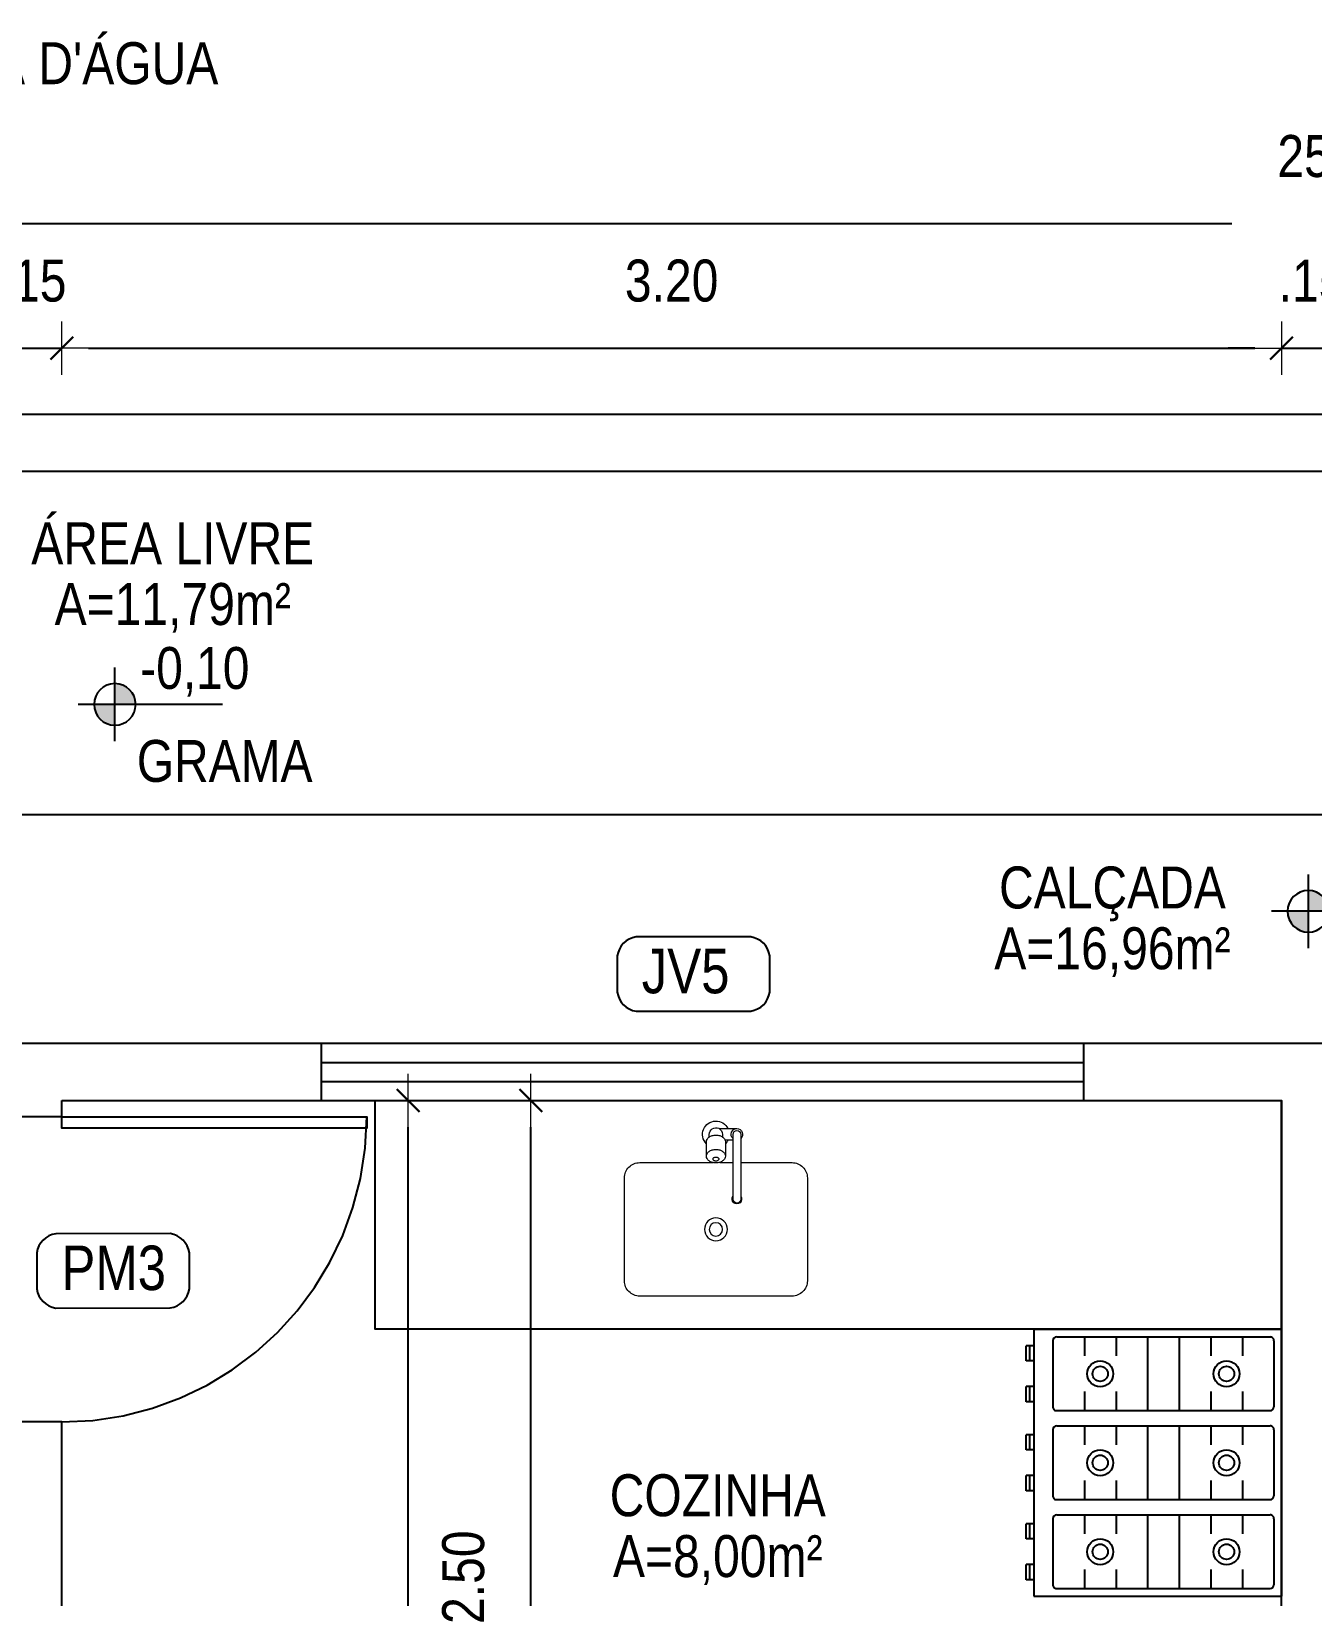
# Model space of a CAD drawing. Header units: millimetres. Extents: x -677 to -23, y -135 to 1112.
# Drawn here: x -198.496 to -195.135, y 845.983 to 850.088 of the extents above; entities that cross this region are included whole.
import ezdxf
from ezdxf.enums import TextEntityAlignment as Align

# ---------------------------------------------------------------- set-up
doc = ezdxf.new("R2010")
doc.units = ezdxf.units.MM
doc.header["$LTSCALE"] = 20
doc.header["$MEASUREMENT"] = 0
doc.header["$PDSIZE"] = -5
doc.linetypes.add('CONTINU', pattern=[0])
doc.linetypes.add('HIDDEN2', pattern=[0.1875, 0.125, -0.0625])
doc.layers.get('0').update_dxf_attribs({"linetype": 'CONTINUOUS'})
doc.layers.get('Defpoints').update_dxf_attribs({"linetype": 'CONTINUOUS'})
for name, color, linetype in [('a-pem-m', 6, 'CONTINUOUS'), ('COTA', 7, 'CONTINUOUS'), ('COZINHA', 6, 'CONTINUOUS'), ('DIVERSOS', 1, 'CONTINUOUS'), ('E-txt-g', 3, 'CONTINUOUS'), ('Layer1', 7, 'CONTINUOUS'), ('LAYER7', 4, 'CONTINUOUS')]:
    doc.layers.add(name, color=color, linetype=linetype)
for name, color, linetype, lineweight in [('E-Lay-9', 9, 'CONTINUOUS', 9), ('E-Pen-C', 4, 'CONTINUOUS', 15), ('E-Pen-G', 3, 'CONTINUOUS', 30), ('E-Txt-W', 7, 'CONTINUOUS', 20)]:
    doc.layers.add(name, color=color, linetype=linetype, lineweight=lineweight)
doc.styles.add('F2', font='swissc.ttf')
doc.styles.add('REG60', font='romans.shx', dxfattribs={"width": 0.8, "height": 0.15})
doc.styles.add('REG80', font='romans.shx', dxfattribs={"width": 0.8, "height": 0.2})
doc.dimstyles.new('DIMENSION-1', dxfattribs={"dimtxt": 0.11, "dimasz": 0.07, "dimexe": 1, "dimexo": 0, "dimgap": 0.12, "dimtad": 1, "dimzin": 7, "dimdsep": 46, "dimtxsty": 'F2', "dimblk1": 'TRACO', "dimblk2": 'TRACO', "dimsah": 1, "dimcen": 1, "dimse1": 1, "dimse2": 1, "dimclrd": 256, "dimclre": 256, "dimclrt": 6, "dimadec": 0, "dimazin": 0, "dimtfac": 1, "dimtix": 1, "dimtmove": 2, "dimatfit": 3, "dimldrblk": 'TRACO', "dimfxl": 1, "dimtolj": 1, "dimtzin": 0, "dimarcsym": 0})

# ---------------------------------------------------------------- blocks, each defined once
blk = doc.blocks.new('TXT-AMB75')
at = {"layer": 'E-txt-g', "style": 'REG80', "width": 0.8, "flags": 8}
blk.add_attdef('TXT', text='', height=0.2, dxfattribs=at).set_placement((0.0055, 0.2964), align=Align.CENTER)
at = {"layer": 'E-Txt-W', "style": 'REG60', "width": 0.8, "flags": 8}
blk.add_attdef('TXT', text='', height=0.15, dxfattribs=at).set_placement((0.0055, 0.0271), align=Align.CENTER)
blk = doc.blocks.new('TRACO')
at = {"layer": 'E-Pen-C'}
for p, q in [((0, 1), (0, -1)), ((-1, 0), (1, 0))]:
    blk.add_line(p, q, dxfattribs=at)
at = {"layer": 'E-Pen-G'}
blk.add_line((-0.424, -0.424), (0.424, 0.424), dxfattribs=at)
blk = doc.blocks.new('*D985')
at = {"color": 4, "lineweight": -2}
for p, q in [((-198.6365, 849.2568), (-198.7065, 849.2568)), ((-198.5665, 849.2568), (-198.4165, 849.2568)), ((-198.3465, 849.2568), (-198.2765, 849.2568))]:
    blk.add_line(p, q, dxfattribs=at)
at = {"layer": 'Defpoints', "color": 0, "linetype": 'Continuous'}
for p in [(-198.4165, 849.2568), (-198.5665, 847.434), (-198.4165, 847.284)]:
    blk.add_point(p, dxfattribs=at)
at = {"color": 4, "linetype": 'Continuous', "lineweight": -2, "xscale": 0.07, "yscale": 0.07, "zscale": 0.07}
blk.add_blockref('TRACO', (-198.5665, 849.2568), dxfattribs=at)
at = {"color": 4, "linetype": 'Continuous', "lineweight": -2, "xscale": 0.07, "yscale": 0.07, "zscale": 0.07, "rotation": 180}
blk.add_blockref('TRACO', (-198.4165, 849.2568), dxfattribs=at)
at = {"color": 4, "linetype": 'Continuous', "insert": (-198.4915, 849.4333), "char_height": 0.11, "attachment_point": 5, "style": 'F2'}
blk.add_mtext('\\A1;.15', dxfattribs=at)
blk = doc.blocks.new('*D986')
at = {"color": 4, "lineweight": -2}
blk.add_line((-198.3465, 849.2568), (-195.2865, 849.2568), dxfattribs=at)
at = {"layer": 'Defpoints', "color": 0, "linetype": 'Continuous'}
for p in [(-195.2165, 849.2568), (-198.4165, 847.284), (-195.2165, 847.284)]:
    blk.add_point(p, dxfattribs=at)
at = {"color": 4, "linetype": 'Continuous', "lineweight": -2, "xscale": 0.07, "yscale": 0.07, "zscale": 0.07, "rotation": 180}
blk.add_blockref('TRACO', (-198.4165, 849.2568), dxfattribs=at)
at = {"color": 4, "linetype": 'Continuous', "lineweight": -2, "xscale": 0.07, "yscale": 0.07, "zscale": 0.07}
blk.add_blockref('TRACO', (-195.2165, 849.2568), dxfattribs=at)
at = {"color": 4, "linetype": 'Continuous', "insert": (-196.8165, 849.4334), "char_height": 0.11, "attachment_point": 5, "style": 'F2'}
blk.add_mtext('\\A1;3.20', dxfattribs=at)
blk = doc.blocks.new('*D987')
at = {"color": 4, "lineweight": -2}
for p, q in [((-195.2865, 849.2568), (-195.3565, 849.2568)), ((-195.2165, 849.2568), (-195.0565, 849.2568)), ((-194.9865, 849.2568), (-194.9165, 849.2568))]:
    blk.add_line(p, q, dxfattribs=at)
at = {"layer": 'Defpoints', "color": 0, "linetype": 'Continuous'}
for p in [(-195.0565, 849.2568), (-195.2165, 847.284), (-195.0565, 847.284)]:
    blk.add_point(p, dxfattribs=at)
at = {"color": 4, "linetype": 'Continuous', "lineweight": -2, "xscale": 0.07, "yscale": 0.07, "zscale": 0.07}
blk.add_blockref('TRACO', (-195.2165, 849.2568), dxfattribs=at)
at = {"color": 4, "linetype": 'Continuous', "lineweight": -2, "xscale": 0.07, "yscale": 0.07, "zscale": 0.07, "rotation": 180}
blk.add_blockref('TRACO', (-195.0565, 849.2568), dxfattribs=at)
at = {"color": 4, "linetype": 'Continuous', "insert": (-195.1365, 849.4333), "char_height": 0.11, "attachment_point": 5, "style": 'F2'}
blk.add_mtext('\\A1;.15', dxfattribs=at)
blk = doc.blocks.new('*D991')
at = {"color": 4, "lineweight": -2}
for p, q in [((-208.6499, 849.5838), (-195.347, 849.5838)), ((-183.7899, 849.5838), (-194.7927, 849.5838))]:
    blk.add_line(p, q, dxfattribs=at)
at = {"layer": 'Defpoints', "color": 0, "linetype": 'Continuous'}
for p in [(-183.7199, 849.5838), (-208.7199, 849.084), (-183.7199, 849.084)]:
    blk.add_point(p, dxfattribs=at)
at = {"color": 4, "linetype": 'Continuous', "lineweight": -2, "xscale": 0.07, "yscale": 0.07, "zscale": 0.07, "rotation": 180}
blk.add_blockref('TRACO', (-208.7199, 849.5838), dxfattribs=at)
at = {"color": 4, "linetype": 'Continuous', "lineweight": -2, "xscale": 0.07, "yscale": 0.07, "zscale": 0.07}
blk.add_blockref('TRACO', (-183.7199, 849.5838), dxfattribs=at)
at = {"color": 4, "linetype": 'Continuous', "insert": (-195.0699, 849.7599), "char_height": 0.11, "attachment_point": 5, "style": 'F2'}
blk.add_mtext('\\A1;25.00', dxfattribs=at)
blk = doc.blocks.new('NIVEL')
at = {"layer": 'DIVERSOS'}
h = blk.add_hatch(color=7, dxfattribs=at)
h.paths.add_polyline_path([(0, 0.137, 0.414214), (-0.137, 0), (0, 0)])
h.paths.add_polyline_path([(0, 0), (0, -0.137, 0.414214), (0.137, 0)])
at = {"layer": 'DIVERSOS', "color": 7}
for p, q in [((0, 0.242), (0, -0.242)), ((0.709, 0), (-0.242, 0))]:
    blk.add_line(p, q, dxfattribs=at)
blk.add_circle((0, 0), 0.137, dxfattribs=at)
blk = doc.blocks.new('*D934')
at = {"color": 4, "lineweight": -2}
blk.add_line((-197.5076, 842.304), (-197.5076, 847.214), dxfattribs=at)
at = {"layer": 'Defpoints', "color": 0, "linetype": 'Continuous'}
for p in [(-198.0702, 847.284), (-197.5076, 847.284), (-198.0702, 842.234)]:
    blk.add_point(p, dxfattribs=at)
at = {"color": 4, "linetype": 'Continuous', "lineweight": -2, "xscale": 0.07, "yscale": 0.07, "zscale": 0.07}
for p, rotation in [((-197.5076, 847.284), 90), ((-197.5076, 842.234), 270)]:
    blk.add_blockref('TRACO', p, dxfattribs=dict(at, rotation=rotation))
at = {"color": 4, "linetype": 'Continuous', "insert": (-197.7247, 844.597), "char_height": 0.11, "attachment_point": 5, "rotation": 90, "style": 'F2'}
blk.add_mtext('\\A1;5.05', dxfattribs=at)
blk = doc.blocks.new('*D937')
at = {"color": 4, "lineweight": -2}
blk.add_line((-197.1862, 844.854), (-197.1862, 847.214), dxfattribs=at)
at = {"layer": 'Defpoints', "color": 0, "linetype": 'Continuous'}
for p in [(-197.1862, 847.284), (-196.5665, 847.284), (-196.5665, 844.784)]:
    blk.add_point(p, dxfattribs=at)
at = {"color": 4, "linetype": 'Continuous', "lineweight": -2, "xscale": 0.07, "yscale": 0.07, "zscale": 0.07}
for p, rotation in [((-197.1862, 847.284), 90), ((-197.1862, 844.784), 270)]:
    blk.add_blockref('TRACO', p, dxfattribs=dict(at, rotation=rotation))
at = {"color": 4, "linetype": 'Continuous', "insert": (-197.3627, 846.034), "char_height": 0.11, "attachment_point": 5, "rotation": 90, "style": 'F2'}
blk.add_mtext('\\A1;2.50', dxfattribs=at)
blk = doc.blocks.new('Fogão03_6')
at = {"layer": 'a-pem-m', "color": 8}
for p, q in [((-0.35, -0.65), (-0.35, 0)), ((-0.35, 0), (0.35, 0)), ((-0.35, 0), (0.35, 0)), ((-0.35, -0.65), (-0.35, 0)), ((-0.33, -0.59), (-0.33, -0.03)), ((-0.33, -0.59), (-0.33, -0.03)), ((-0.32, -0.02), (-0.1467, -0.02)), ((-0.32, -0.02), (-0.1467, -0.02)), ((-0.1367, -0.59), (-0.1367, -0.03)), ((-0.1367, -0.59), (-0.1367, -0.03)), ((-0.0967, -0.59), (-0.0967, -0.03)), ((-0.0967, -0.59), (-0.0967, -0.03)), ((-0.0867, -0.02), (0.0867, -0.02)), ((-0.0867, -0.02), (0.0867, -0.02)), ((0.0967, -0.59), (0.0967, -0.03)), ((0.0967, -0.59), (0.0967, -0.03)), ((0.1367, -0.59), (0.1367, -0.03)), ((0.1367, -0.59), (0.1367, -0.03)), ((0.1467, -0.02), (0.32, -0.02)), ((0.1467, -0.02), (0.32, -0.02)), ((0.33, -0.59), (0.33, -0.03)), ((0.33, -0.59), (0.33, -0.03)), ((0.35, -0.65), (0.35, 0)), ((0.35, -0.65), (0.35, 0)), ((-0.33, -0.1029), (-0.28, -0.1029)), ((-0.33, -0.1029), (-0.28, -0.1029)), ((-0.1867, -0.1029), (-0.1367, -0.1029)), ((-0.1867, -0.1029), (-0.1367, -0.1029)), ((-0.0967, -0.1029), (-0.0467, -0.1029)), ((-0.0967, -0.1029), (-0.0467, -0.1029)), ((0.0467, -0.1029), (0.0967, -0.1029)), ((0.0467, -0.1029), (0.0967, -0.1029)), ((0.1367, -0.1029), (0.1867, -0.1029)), ((0.1367, -0.1029), (0.1867, -0.1029)), ((0.28, -0.1029), (0.33, -0.1029)), ((0.28, -0.1029), (0.33, -0.1029)), ((-0.33, -0.1857), (-0.28, -0.1857)), ((-0.33, -0.1857), (-0.28, -0.1857)), ((-0.1867, -0.1857), (-0.1367, -0.1857)), ((-0.1867, -0.1857), (-0.1367, -0.1857)), ((-0.0967, -0.1857), (-0.0467, -0.1857)), ((-0.0967, -0.1857), (-0.0467, -0.1857)), ((0.0467, -0.1857), (0.0967, -0.1857)), ((0.0467, -0.1857), (0.0967, -0.1857)), ((0.1367, -0.1857), (0.1867, -0.1857)), ((0.1367, -0.1857), (0.1867, -0.1857)), ((0.28, -0.1857), (0.33, -0.1857)), ((0.28, -0.1857), (0.33, -0.1857)), ((-0.33, -0.2686), (-0.1367, -0.2686)), ((-0.33, -0.2686), (-0.1367, -0.2686)), ((-0.0967, -0.2686), (0.0967, -0.2686)), ((-0.0967, -0.2686), (0.0967, -0.2686)), ((0.1367, -0.2686), (0.33, -0.2686)), ((0.1367, -0.2686), (0.33, -0.2686)), ((-0.33, -0.3514), (-0.1367, -0.3514)), ((-0.33, -0.3514), (-0.1367, -0.3514)), ((-0.0967, -0.3514), (0.0967, -0.3514)), ((-0.0967, -0.3514), (0.0967, -0.3514)), ((0.1367, -0.3514), (0.33, -0.3514)), ((0.1367, -0.3514), (0.33, -0.3514)), ((-0.33, -0.4343), (-0.28, -0.4343)), ((-0.33, -0.4343), (-0.28, -0.4343)), ((-0.1867, -0.4343), (-0.1367, -0.4343)), ((-0.1867, -0.4343), (-0.1367, -0.4343)), ((-0.0967, -0.4343), (-0.0467, -0.4343)), ((-0.0967, -0.4343), (-0.0467, -0.4343)), ((0.0467, -0.4343), (0.0967, -0.4343)), ((0.0467, -0.4343), (0.0967, -0.4343)), ((0.1367, -0.4343), (0.1867, -0.4343)), ((0.1367, -0.4343), (0.1867, -0.4343)), ((0.28, -0.4343), (0.33, -0.4343)), ((0.28, -0.4343), (0.33, -0.4343)), ((-0.33, -0.5171), (-0.28, -0.5171)), ((-0.33, -0.5171), (-0.28, -0.5171)), ((-0.1867, -0.5171), (-0.1367, -0.5171)), ((-0.1867, -0.5171), (-0.1367, -0.5171)), ((-0.0967, -0.5171), (-0.0467, -0.5171)), ((-0.0967, -0.5171), (-0.0467, -0.5171)), ((0.0467, -0.5171), (0.0967, -0.5171)), ((0.0467, -0.5171), (0.0967, -0.5171)), ((0.1367, -0.5171), (0.1867, -0.5171)), ((0.1367, -0.5171), (0.1867, -0.5171)), ((0.28, -0.5171), (0.33, -0.5171)), ((0.28, -0.5171), (0.33, -0.5171)), ((-0.32, -0.6), (-0.1467, -0.6)), ((-0.32, -0.6), (-0.1467, -0.6)), ((-0.0867, -0.6), (0.0867, -0.6)), ((-0.0867, -0.6), (0.0867, -0.6)), ((0.1467, -0.6), (0.32, -0.6)), ((0.1467, -0.6), (0.32, -0.6)), ((-0.35, -0.65), (0.35, -0.65)), ((-0.35, -0.65), (0.35, -0.65)), ((-0.3068, -0.65), (-0.3068, -0.67)), ((-0.3068, -0.65), (-0.3068, -0.67)), ((-0.2669, -0.65), (-0.2669, -0.67)), ((-0.2669, -0.65), (-0.2669, -0.67)), ((-0.1998, -0.65), (-0.1998, -0.67)), ((-0.1998, -0.65), (-0.1998, -0.67)), ((-0.1599, -0.65), (-0.1599, -0.67)), ((-0.1599, -0.65), (-0.1599, -0.67)), ((-0.0734, -0.65), (-0.0734, -0.67)), ((-0.0734, -0.65), (-0.0734, -0.67)), ((-0.0335, -0.65), (-0.0335, -0.67)), ((-0.0335, -0.65), (-0.0335, -0.67)), ((0.0335, -0.65), (0.0335, -0.67)), ((0.0335, -0.65), (0.0335, -0.67)), ((0.0734, -0.65), (0.0734, -0.67)), ((0.0734, -0.65), (0.0734, -0.67)), ((0.1599, -0.65), (0.1599, -0.67)), ((0.1599, -0.65), (0.1599, -0.67)), ((0.1998, -0.65), (0.1998, -0.67)), ((0.1998, -0.65), (0.1998, -0.67)), ((0.2669, -0.65), (0.2669, -0.67)), ((0.2669, -0.65), (0.2669, -0.67)), ((0.3067, -0.65), (0.3067, -0.67)), ((0.3067, -0.65), (0.3067, -0.67)), ((-0.2669, -0.66), (-0.3068, -0.66)), ((-0.2669, -0.66), (-0.3068, -0.66)), ((-0.2669, -0.67), (-0.3068, -0.67)), ((-0.2669, -0.67), (-0.3068, -0.67)), ((-0.1599, -0.66), (-0.1998, -0.66)), ((-0.1599, -0.66), (-0.1998, -0.66)), ((-0.1599, -0.67), (-0.1998, -0.67)), ((-0.1599, -0.67), (-0.1998, -0.67)), ((-0.0335, -0.66), (-0.0734, -0.66)), ((-0.0335, -0.66), (-0.0734, -0.66)), ((-0.0335, -0.67), (-0.0734, -0.67)), ((-0.0335, -0.67), (-0.0734, -0.67)), ((0.0734, -0.66), (0.0335, -0.66)), ((0.0734, -0.66), (0.0335, -0.66)), ((0.0734, -0.67), (0.0335, -0.67)), ((0.0734, -0.67), (0.0335, -0.67)), ((0.1998, -0.66), (0.1599, -0.66)), ((0.1998, -0.66), (0.1599, -0.66)), ((0.1998, -0.67), (0.1599, -0.67)), ((0.1998, -0.67), (0.1599, -0.67)), ((0.3067, -0.66), (0.2669, -0.66)), ((0.3067, -0.66), (0.2669, -0.66)), ((0.3067, -0.67), (0.2669, -0.67)), ((0.3067, -0.67), (0.2669, -0.67))]:
    blk.add_line(p, q, dxfattribs=at)
for centre, radius in [((-0.2333, -0.1443), 0.0341), ((-0.2333, -0.1443), 0.0341), ((0, -0.1443), 0.0341), ((0, -0.1443), 0.0341), ((0.2333, -0.1443), 0.0341), ((0.2333, -0.1443), 0.0341), ((-0.2333, -0.1443), 0.02), ((-0.2333, -0.1443), 0.02), ((0, -0.1443), 0.02), ((0, -0.1443), 0.02), ((0.2333, -0.1443), 0.02), ((0.2333, -0.1443), 0.02), ((-0.2333, -0.4757), 0.0341), ((-0.2333, -0.4757), 0.0341), ((0, -0.4757), 0.0341), ((0, -0.4757), 0.0341), ((0.2333, -0.4757), 0.0341), ((0.2333, -0.4757), 0.0341), ((-0.2333, -0.4757), 0.02), ((-0.2333, -0.4757), 0.02), ((0, -0.4757), 0.02), ((0, -0.4757), 0.02), ((0.2333, -0.4757), 0.02), ((0.2333, -0.4757), 0.02)]:
    blk.add_circle(centre, radius, dxfattribs=at)
for centre, start, end in [((-0.32, -0.03), 89.9995, 179.9996), ((-0.32, -0.03), 89.9995, 179.9996), ((-0.1467, -0.03), 359.9996, 89.9995), ((-0.1467, -0.03), 359.9996, 89.9995), ((-0.0867, -0.03), 89.9995, 179.9996), ((-0.0867, -0.03), 89.9995, 179.9996), ((0.0867, -0.03), 359.9996, 89.9995), ((0.0867, -0.03), 359.9996, 89.9995), ((0.1467, -0.03), 89.9995, 179.9996), ((0.1467, -0.03), 89.9995, 179.9996), ((0.32, -0.03), 359.9996, 89.9995), ((0.32, -0.03), 359.9996, 89.9995), ((-0.32, -0.59), 179.9996, 269.9995), ((-0.32, -0.59), 179.9996, 269.9995), ((-0.1467, -0.59), 269.9995, 359.9996), ((-0.1467, -0.59), 269.9995, 359.9996), ((-0.0867, -0.59), 179.9996, 269.9995), ((-0.0867, -0.59), 179.9996, 269.9995), ((0.0867, -0.59), 269.9995, 359.9996), ((0.0867, -0.59), 269.9995, 359.9996), ((0.1467, -0.59), 179.9996, 269.9995), ((0.1467, -0.59), 179.9996, 269.9995), ((0.32, -0.59), 269.9995, 359.9996), ((0.32, -0.59), 269.9995, 359.9996)]:
    blk.add_arc(centre, 0.01, start, end, dxfattribs=at)
blk = doc.blocks.new('Cuba coz')
at = {"color": 8}
blk.add_line((7.5, -4.5), (7.5, -2.41), dxfattribs=at)
for points in [[(13.41, -6.5), (13.41, -20, 0.414214), (17.41, -24), (44.41, -24, 0.414214), (48.41, -20), (48.41, 20, 0.414214), (44.41, 24), (17.41, 24, 0.414214), (13.41, 20), (13.41, 0.74)], [(6.7, 1.75), (6, 1.75, 0.546464), (4.41, -0.73, -0.10784), (4.5, -1.15), (4.5, -5.5)], [(11.72, 2.5), (7.96, 2.5, 0.133256), (7.32, 2.33, 0.106756), (6.71, 1.77, 0.082828), (6.34, 0.99, 0.071352), (6.19, 0, 0.071352), (6.34, -0.99, 0.082828), (6.71, -1.77, 0.106756), (7.32, -2.33, 0.133256), (7.96, -2.5), (11.72, -2.5)], [(4.41, -0.73, 0.293273), (6, -1.75), (6.7, -1.75)], [(13.41, -1), (13.41, -4.5, 0.414214)]]:
    blk.add_lwpolyline(points, format="xyb", dxfattribs=at)
for points in [[(11.72, -2.5, 0.133256), (12.36, -2.33, 0.106756), (12.97, -1.77, 0.082828), (13.35, -0.99, 0.071352), (13.49, 0, 0.071352), (13.35, 0.99, 0.082828), (12.97, 1.77, 0.106756), (12.36, 2.33, 0.133256), (11.72, 2.5, 0.133256), (11.08, 2.33, 0.106756), (10.47, 1.77, 0.082828), (10.1, 0.99, 0.071352), (9.95, 0, 0.071352), (10.1, -0.99, 0.082828), (10.47, -1.77, 0.106756), (11.08, -2.33, 0.133256)], [(12.47, 0.75, 0.133256), (12.28, 0.7, 0.106756), (12.1, 0.53, 0.082828), (11.98, 0.3, 0.071352), (11.94, 0, 0.071352), (11.98, -0.3, 0.082828), (12.1, -0.53, 0.106756), (12.28, -0.7, 0.133256), (12.47, -0.75, 0.133256), (12.66, -0.7, 0.106756), (12.85, -0.53, 0.082828), (12.96, -0.3, 0.071352), (13, 0, 0.071352), (12.96, 0.3, 0.082828), (12.85, 0.53, 0.106756), (12.66, 0.7, 0.133256)], [(6, -6.5), (23, -6.5, 1), (23, -4.5), (6, -4.5, 1)]]:
    blk.add_lwpolyline(points, format="xyb", close=True, dxfattribs=at)
for radius in [3, 1.75]:
    blk.add_circle((30.91, 0), radius, dxfattribs=at)
for centre, radius, start, end in [((6, 0), 3.5, 45.5847, 244.6231), ((6, -5.5), 1.5, 41.8103, 318.1897), ((6, 0), 3.5, 295.3769, 314.4153), ((23, -5.5), 1.25, 233.1301, 126.8699)]:
    blk.add_arc(centre, radius, start, end, dxfattribs=at)

msp = doc.modelspace()

# ---------------------------------------------------------------- linework, layer by layer
at = {"color": 5, "linetype": 'Continuous'}
for p, q in [((-208.7199, 849.084), (-183.7199, 849.084)), ((-208.5699, 848.934), (-183.8699, 848.934)), ((-198.5665, 847.434), (-194.3082, 847.434)), ((-198.4165, 847.284), (-195.2165, 847.284)), ((-198.4165, 847.2111), (-198.4165, 847.284)), ((-196.3643, 847.284), (-195.2165, 847.284)), ((-195.2165, 844.784), (-195.2165, 847.284)), ((-198.4165, 847.2411), (-198.5665, 847.2411)), ((-198.4165, 846.4411), (-198.5665, 846.4411)), ((-198.4165, 843.134), (-198.4165, 846.4411))]:
    msp.add_line(p, q, dxfattribs=at)
at = {"color": 8, "linetype": 'CONTINU'}
msp.add_lwpolyline([(-195.2165, 846.684), (-197.5939, 846.684), (-197.5939, 847.284), (-195.2165, 847.284)], close=True, dxfattribs=at)
at = {"layer": 'COTA', "color": 8, "linetype": 'Continuous'}
msp.add_line((-203.9152, 848.034), (-190.8099, 848.034), dxfattribs=at)
at = {"layer": 'COTA', "color": 7, "linetype": 'HIDDEN2'}
for p, q in [((-197.735, 847.284), (-197.735, 847.434)), ((-195.735, 847.284), (-195.735, 847.434)), ((-197.735, 847.384), (-195.735, 847.384)), ((-197.735, 847.334), (-195.735, 847.334))]:
    msp.add_line(p, q, dxfattribs=at)
at = {"layer": 'COTA', "color": 4, "linetype": 'Continuous'}
for points in [[(-196.5591, 847.6631, 0.331371), (-196.6091, 847.7131), (-196.9094, 847.7128, 0.332506), (-196.9594, 847.6631), (-196.9594, 847.5684, 0.330378), (-196.9094, 847.5181), (-196.6091, 847.5184, 0.331371), (-196.5591, 847.5684)], [(-198.0816, 846.8848, 0.331371), (-198.1316, 846.9348), (-198.4319, 846.9345, 0.332506), (-198.4819, 846.8848), (-198.4819, 846.7901, 0.330378), (-198.4319, 846.7398), (-198.1316, 846.7401, 0.331371), (-198.0816, 846.7901)]]:
    msp.add_lwpolyline(points, format="xyb", close=True, dxfattribs=at)
at = {"layer": 'COTA', "color": 7, "linetype": 'Continuous'}
msp.add_lwpolyline([(-198.4165, 847.2411), (-197.6165, 847.2411), (-197.6165, 847.2111), (-198.4165, 847.2111)], close=True, dxfattribs=at)
at = {"layer": 'COTA', "color": 8, "linetype": 'HIDDEN2'}
msp.add_arc((-198.4165, 847.2411), 0.8, 270, 0, dxfattribs=at)

# ---------------------------------------------------------------- block references
ref = msp.add_blockref('TXT-AMB75', (-198.1292, 848.4743), dxfattribs=dict(xscale=0.7290000000000001, yscale=0.7290000000000001, zscale=0.7290000000000001))
ref.add_attrib('TXT', 'ÁREA LIVRE', dxfattribs={"layer": 'E-txt-g', "color": 2, "height": 0.11, "style": 'F2'}).set_placement((-198.1252, 848.6904), align=Align.CENTER)
ref.add_attrib('TXT', 'A=11,79m²', dxfattribs={"layer": 'E-Txt-W', "height": 0.11, "style": 'F2'}).set_placement((-198.1252, 848.531), align=Align.CENTER)
ref = msp.add_blockref('TXT-AMB75', (-195.6642, 847.5715), dxfattribs=dict(xscale=0.7290000000000001, yscale=0.7290000000000001, zscale=0.7290000000000001))
ref.add_attrib('TXT', 'CALÇADA', dxfattribs={"layer": 'E-txt-g', "color": 2, "height": 0.11, "style": 'F2'}).set_placement((-195.6602, 847.7876), align=Align.CENTER)
ref.add_attrib('TXT', 'A=16,96m²', dxfattribs={"layer": 'E-Txt-W', "height": 0.11, "style": 'F2'}).set_placement((-195.6602, 847.6282), align=Align.CENTER)
ref = msp.add_blockref('TXT-AMB75', (-196.6996, 845.9777), dxfattribs=dict(xscale=0.7290000000000001, yscale=0.7290000000000001, zscale=0.7290000000000001))
ref.add_attrib('TXT', 'COZINHA', dxfattribs={"layer": 'E-txt-g', "color": 2, "height": 0.11, "style": 'F2'}).set_placement((-196.6956, 846.1938), align=Align.CENTER)
ref.add_attrib('TXT', 'A=8,00m²', dxfattribs={"layer": 'E-Txt-W', "height": 0.11, "style": 'F2'}).set_placement((-196.6956, 846.0343), align=Align.CENTER)
at = {"layer": 'COZINHA', "linetype": 'Continuous', "rotation": 270}
msp.add_blockref('Fogão03_6', (-195.2165, 846.334), dxfattribs=at)
at = {"layer": 'E-Lay-9', "color": 8, "xscale": -0.01000000000021828, "yscale": 0.01000000000021828, "zscale": 0.01, "rotation": 90}
msp.add_blockref('Cuba coz', (-196.7004, 847.2552, -6.3346), dxfattribs=at)
at = {"layer": 'LAYER7', "color": 7, "linetype": 'Continuous', "xscale": -0.3985866620477118, "yscale": 0.3985866620477118, "zscale": 0.3985866620477118, "rotation": 180}
for p in [(-198.2771, 848.3226), (-195.1463, 847.7802)]:
    msp.add_blockref('NIVEL', p, dxfattribs=at)

# ---------------------------------------------------------------- texts
at = {"color": 4, "linetype": 'Continuous', "style": 'F2'}
msp.add_text("ESCADA DE ACESSO PARA À CAIXA D'ÁGUA", height=0.11, dxfattribs=at).set_placement((-200.7111, 849.9491))
at = {"layer": 'Layer1', "color": 7, "linetype": 'Continuous', "style": 'F2'}
for s, p in [('-0,10', (-198.2105, 848.473)), ('GRAMA', (-198.2195, 848.2293))]:
    msp.add_text(s, height=0.10972, dxfattribs=at).set_placement(p, align=Align.TOP_LEFT)
at = {"layer": 'Layer1', "color": 4, "linetype": 'Continuous', "style": 'F2'}
for s, p in [('JV5', (-196.8949, 847.6818, 1.712)), ('PM3', (-198.4174, 846.9035, 1.712))]:
    msp.add_text(s, height=0.11659, dxfattribs=at).set_placement(p, align=Align.TOP_LEFT)

# ---------------------------------------------------------------- dimensions: what is measured, and where the dimension line sits
at = {"color": 8, "linetype": 'Continuous'}
dim = msp.add_linear_dim(base=(-183.7199, 849.5838), p1=(-208.7199, 849.084), p2=(-183.7199, 849.084), dimstyle='DIMENSION-1', override={"dimclrd": 4, "dimclrt": 4, "dimadec": 8, "dimfxl": 0.5, "dimfxlon": 1}, dxfattribs=at)
dim.commit()
dim.dimension.update_dxf_attribs({"geometry": '*D991', "text_midpoint": (-195.0699, 849.7599), "dimtype": 160})
for base, p1, p2, picture, middle in [((-198.4165, 849.2568), (-198.5665, 847.434), (-198.4165, 847.284), '*D985', (-198.4915, 849.4333)), ((-195.2165, 849.2568), (-198.4165, 847.284), (-195.2165, 847.284), '*D986', (-196.8165, 849.4334))]:
    dim = msp.add_linear_dim(base=base, p1=p1, p2=p2, dimstyle='DIMENSION-1', override={"dimclrd": 4, "dimclrt": 4, "dimadec": 8, "dimfxl": 0.5, "dimfxlon": 1}, dxfattribs=at)
    dim.commit()
    dim.dimension.update_dxf_attribs({"geometry": picture, "text_midpoint": middle})
dim = msp.add_linear_dim(base=(-195.0565, 849.2568), p1=(-195.2165, 847.284), p2=(-195.0565, 847.284), text='.15', dimstyle='DIMENSION-1', override={"dimclrd": 4, "dimclrt": 4, "dimadec": 8, "dimfxl": 0.5, "dimfxlon": 1}, dxfattribs=at)
dim.commit()
dim.dimension.update_dxf_attribs({"geometry": '*D987', "text_midpoint": (-195.1365, 849.4333)})
dim = msp.add_linear_dim(base=(-197.5076, 847.284), p1=(-198.0702, 842.234), p2=(-198.0702, 847.284), angle=90, dimstyle='DIMENSION-1', override={"dimclrd": 4, "dimclrt": 4, "dimadec": 8, "dimfxl": 0.5, "dimfxlon": 1}, dxfattribs=at)
dim.commit()
dim.dimension.update_dxf_attribs({"geometry": '*D934', "text_midpoint": (-197.7247, 844.597), "dimtype": 160})
dim = msp.add_linear_dim(base=(-197.1862, 847.284), p1=(-196.5665, 844.784), p2=(-196.5665, 847.284), angle=90, dimstyle='DIMENSION-1', override={"dimclrd": 4, "dimclrt": 4, "dimadec": 8, "dimfxl": 0.5, "dimfxlon": 1}, dxfattribs=at)
dim.commit()
dim.dimension.update_dxf_attribs({"geometry": '*D937', "text_midpoint": (-197.3627, 846.034)})

doc.saveas('drawing.dxf')
